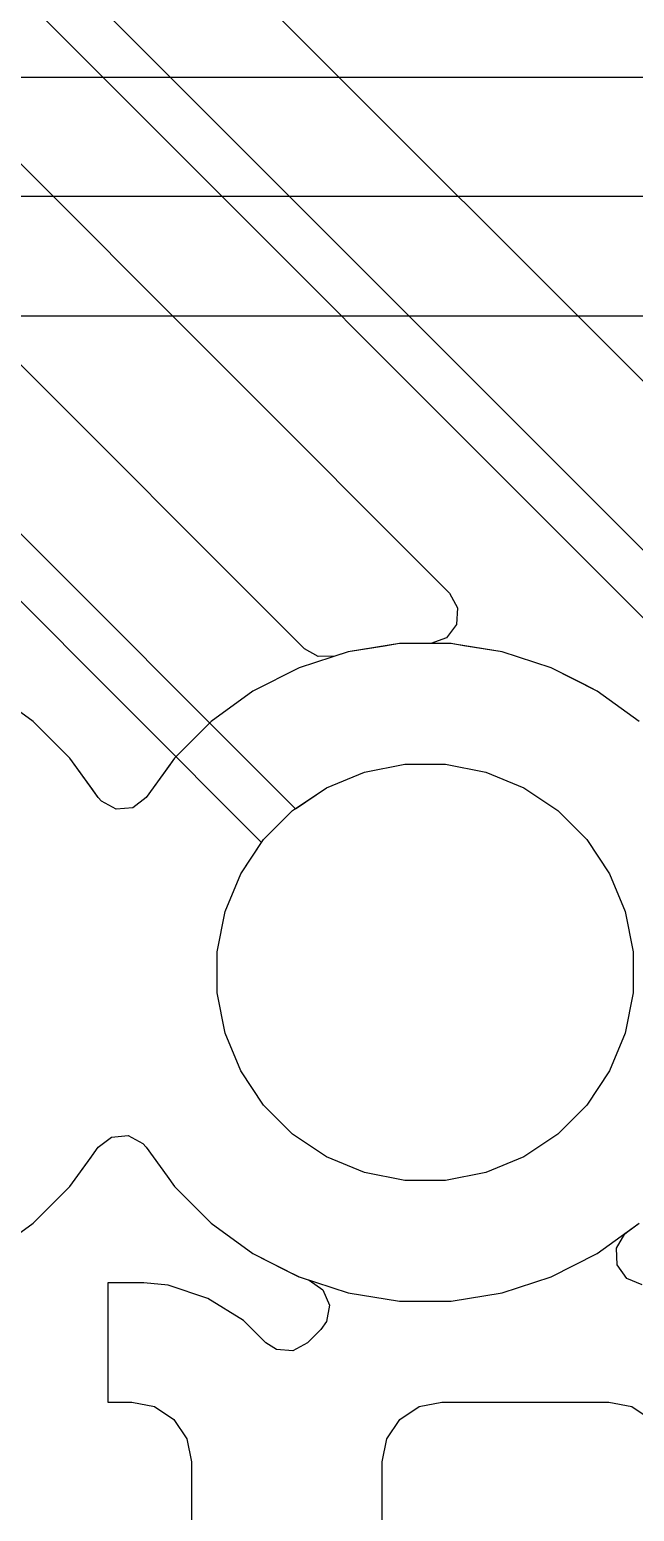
# Model space of a CAD drawing. Header units: inches. Extents: x 6.55 to 9.8, y -8.74 to -3.15.
# Drawn here: x 8.9733 to 9.0731, y -8.5928 to -8.3485 of the extents above; entities that cross this region are included whole.
import ezdxf

# ---------------------------------------------------------------- set-up
doc = ezdxf.new("R2010")
doc.units = ezdxf.units.IN
doc.header["$MEASUREMENT"] = 0
doc.layers.add('Edge.Cuts', color=254, linetype='CONTINUOUS', true_color=0xd0d2cd)

msp = doc.modelspace()

# ---------------------------------------------------------------- linework, layer by layer
at = {"layer": 'Edge.Cuts', "linetype": 'CONTINUOUS'}
for p, q in [((8.59257, -8.05236), (9.01717, -8.47695)), ((8.69281, -8.0526), (9.11717, -8.47695)), ((9.0116, -8.48252), (8.58585, -8.05678)), ((9.1116, -8.48252), (8.68609, -8.05701)), ((8.67464, -8.07343), (9.04261, -8.4414)), ((9.01869, -8.45061), (8.8041, -8.23602)), ((9.11869, -8.45061), (8.97206, -8.30398)), ((8.57638, -8.3563), (9.46021, -8.3563)), ((9.46429, -8.37598), (8.58045, -8.37598)), ((8.59064, -8.39569), (9.4672, -8.39569)), ((9.04261, -8.4414), (9.04393, -8.44381)), ((9.04393, -8.44381), (9.04373, -8.44656)), ((9.04373, -8.44656), (9.04208, -8.44876)), ((9.03432, -8.44973), (9.03151, -8.45018)), ((9.03432, -8.44973), (9.03189, -8.45012)), ((9.03432, -8.44973), (9.03263, -8.45)), ((9.03432, -8.44973), (9.03374, -8.44982)), ((9.04285, -8.44973), (9.03432, -8.44973)), ((9.04285, -8.44973), (9.03432, -8.44973)), ((9.04285, -8.44973), (9.03432, -8.44973)), ((9.03916, -8.44973), (9.03432, -8.44973)), ((9.03951, -8.44972), (9.03916, -8.44973)), ((9.04208, -8.44876), (9.03951, -8.44972)), ((9.04342, -8.44982), (9.04285, -8.44973)), ((9.04496, -8.45007), (9.04285, -8.44973)), ((9.04496, -8.45007), (9.04285, -8.44973)), ((9.02589, -8.45107), (9.01778, -8.4537)), ((9.02589, -8.45107), (9.01778, -8.4537)), ((9.02589, -8.45107), (9.01778, -8.4537)), ((9.0209, -8.45187), (9.01869, -8.45061)), ((9.02365, -8.4518), (9.0209, -8.45187)), ((9.02589, -8.45107), (9.02365, -8.4518)), ((9.03374, -8.44982), (9.02589, -8.45107)), ((9.03263, -8.45), (9.02589, -8.45107)), ((9.03189, -8.45012), (9.02589, -8.45107)), ((9.03151, -8.45018), (9.02589, -8.45107)), ((9.02589, -8.45107), (9.02589, -8.45107)), ((9.02589, -8.45107), (9.02589, -8.45107)), ((9.02589, -8.45107), (9.02589, -8.45107)), ((9.05128, -8.45107), (9.04342, -8.44982)), ((9.05128, -8.45107), (9.04496, -8.45007)), ((9.05128, -8.45107), (9.04496, -8.45007)), ((9.05939, -8.4537), (9.05128, -8.45107)), ((9.05939, -8.4537), (9.05128, -8.45107)), ((9.05939, -8.4537), (9.05128, -8.45107)), ((9.01778, -8.4537), (9.01017, -8.45758)), ((9.01778, -8.4537), (9.01017, -8.45758)), ((9.01778, -8.4537), (9.01017, -8.45758)), ((9.06699, -8.45758), (9.05939, -8.4537)), ((9.06699, -8.45758), (9.05939, -8.4537)), ((9.06487, -8.45649), (9.05939, -8.4537)), ((9.06699, -8.45758), (9.06487, -8.45649)), ((8.97389, -8.46259), (8.96699, -8.45758)), ((8.97389, -8.46259), (8.96699, -8.45758)), ((8.97389, -8.46259), (8.96699, -8.45758)), ((9.01017, -8.45758), (9.00327, -8.46259)), ((9.01017, -8.45758), (9.00327, -8.46259)), ((9.01017, -8.45758), (9.00327, -8.46259)), ((9.07389, -8.46259), (9.06699, -8.45758)), ((9.06699, -8.45758), (9.06699, -8.45758)), ((9.07389, -8.46259), (9.06699, -8.45758)), ((9.07389, -8.46259), (9.06699, -8.45758)), ((8.97993, -8.46862), (8.97389, -8.46259)), ((8.97993, -8.46862), (8.97389, -8.46259)), ((8.97993, -8.46862), (8.97389, -8.46259)), ((9.00327, -8.46259), (8.99724, -8.46862)), ((9.00327, -8.46259), (8.99724, -8.46862)), ((9.00327, -8.46259), (8.99724, -8.46862)), ((8.98351, -8.47356), (8.97993, -8.46862)), ((8.98373, -8.47386), (8.97993, -8.46862)), ((8.98373, -8.47386), (8.97993, -8.46862)), ((8.99724, -8.46862), (8.99442, -8.47251)), ((8.99724, -8.46862), (8.99442, -8.47251)), ((8.99724, -8.46862), (8.99646, -8.4697)), ((8.99724, -8.46862), (8.99724, -8.46862)), ((8.99724, -8.46862), (8.99724, -8.46862)), ((8.99724, -8.46862), (8.99724, -8.46862)), ((8.99724, -8.46862), (8.99724, -8.46862)), ((8.99724, -8.46862), (8.99724, -8.46862)), ((8.99724, -8.46862), (8.99724, -8.46862)), ((8.99646, -8.4697), (8.99253, -8.4751)), ((9.02232, -8.47351), (9.02857, -8.47092)), ((9.02232, -8.47351), (9.02857, -8.47092)), ((9.02232, -8.47351), (9.02857, -8.47092)), ((9.02232, -8.47351), (9.02857, -8.47092)), ((9.02857, -8.47092), (9.0352, -8.4696)), ((9.02857, -8.47092), (9.0352, -8.4696)), ((9.02857, -8.47092), (9.0352, -8.4696)), ((9.02857, -8.47092), (9.0352, -8.4696)), ((9.0352, -8.4696), (9.04196, -8.4696)), ((9.0352, -8.4696), (9.04196, -8.4696)), ((9.0352, -8.4696), (9.04196, -8.4696)), ((9.0352, -8.4696), (9.04196, -8.4696)), ((9.04196, -8.4696), (9.0486, -8.47092)), ((9.04196, -8.4696), (9.0486, -8.47092)), ((9.04196, -8.4696), (9.0486, -8.47092)), ((9.04196, -8.4696), (9.0486, -8.47092)), ((9.0486, -8.47092), (9.05485, -8.47351)), ((9.0486, -8.47092), (9.05485, -8.47351)), ((9.0486, -8.47092), (9.05485, -8.47351)), ((9.0486, -8.47092), (9.05485, -8.47351)), ((8.98463, -8.4751), (8.98351, -8.47356)), ((8.98463, -8.4751), (8.98373, -8.47386)), ((8.98463, -8.4751), (8.98373, -8.47386)), ((8.99442, -8.47251), (8.99253, -8.4751)), ((8.99442, -8.47251), (8.99253, -8.4751)), ((9.0167, -8.47727), (9.02232, -8.47351)), ((9.0167, -8.47727), (9.02232, -8.47351)), ((9.0167, -8.47727), (9.02232, -8.47351)), ((9.01717, -8.47695), (9.02232, -8.47351)), ((9.05485, -8.47351), (9.06047, -8.47727)), ((9.05485, -8.47351), (9.06047, -8.47727)), ((9.05485, -8.47351), (9.06047, -8.47727)), ((9.05485, -8.47351), (9.06047, -8.47727)), ((8.98518, -8.47573), (8.98463, -8.4751)), ((8.98518, -8.47573), (8.98463, -8.4751)), ((8.98518, -8.47573), (8.98463, -8.4751)), ((8.98761, -8.47702), (8.98518, -8.47573)), ((8.98761, -8.47702), (8.98518, -8.47573)), ((8.98761, -8.47702), (8.98518, -8.47573)), ((8.99253, -8.4751), (8.99035, -8.47678)), ((8.99253, -8.4751), (8.99035, -8.47678)), ((8.99253, -8.4751), (8.99035, -8.47678)), ((8.99035, -8.47678), (8.98761, -8.47702)), ((8.99035, -8.47678), (8.98761, -8.47702)), ((8.99035, -8.47678), (8.98761, -8.47702)), ((9.01191, -8.48205), (9.0167, -8.47727)), ((9.01191, -8.48205), (9.0167, -8.47727)), ((9.01191, -8.48205), (9.0167, -8.47727)), ((9.06047, -8.47727), (9.06525, -8.48205)), ((9.06047, -8.47727), (9.06525, -8.48205)), ((9.06047, -8.47727), (9.06525, -8.48205)), ((9.06047, -8.47727), (9.06525, -8.48205)), ((9.00816, -8.48767), (9.01191, -8.48205)), ((9.00816, -8.48767), (9.01191, -8.48205)), ((9.00816, -8.48767), (9.01191, -8.48205)), ((9.00816, -8.48767), (9.0116, -8.48252)), ((9.06525, -8.48205), (9.06901, -8.48767)), ((9.06525, -8.48205), (9.06901, -8.48767)), ((9.06525, -8.48205), (9.06901, -8.48767)), ((9.06525, -8.48205), (9.06901, -8.48767)), ((9.00557, -8.49392), (9.00816, -8.48767)), ((9.00557, -8.49392), (9.00816, -8.48767)), ((9.00557, -8.49392), (9.00816, -8.48767)), ((9.00557, -8.49392), (9.00816, -8.48767)), ((9.06901, -8.48767), (9.0716, -8.49392)), ((9.06901, -8.48767), (9.0716, -8.49392)), ((9.06901, -8.48767), (9.0716, -8.49392)), ((9.06901, -8.48767), (9.0716, -8.49392)), ((9.00425, -8.50056), (9.00557, -8.49392)), ((9.00425, -8.50056), (9.00557, -8.49392)), ((9.00425, -8.50056), (9.00557, -8.49392)), ((9.00425, -8.50056), (9.00557, -8.49392)), ((9.0716, -8.49392), (9.07292, -8.50056)), ((9.0716, -8.49392), (9.07292, -8.50056)), ((9.0716, -8.49392), (9.07292, -8.50056)), ((9.0716, -8.49392), (9.07292, -8.50056)), ((9.00425, -8.50732), (9.00425, -8.50056)), ((9.00425, -8.50732), (9.00425, -8.50056)), ((9.00425, -8.50732), (9.00425, -8.50056)), ((9.00425, -8.50732), (9.00425, -8.50056)), ((9.07292, -8.50056), (9.07292, -8.50732)), ((9.07292, -8.50056), (9.07292, -8.50732)), ((9.07292, -8.50056), (9.07292, -8.50732)), ((9.07292, -8.50056), (9.07292, -8.50732)), ((9.00557, -8.51395), (9.00425, -8.50732)), ((9.00557, -8.51395), (9.00425, -8.50732)), ((9.00557, -8.51395), (9.00425, -8.50732)), ((9.00557, -8.51395), (9.00425, -8.50732)), ((9.07292, -8.50732), (9.0716, -8.51395)), ((9.07292, -8.50732), (9.0716, -8.51395)), ((9.07292, -8.50732), (9.0716, -8.51395)), ((9.07292, -8.50732), (9.0716, -8.51395)), ((9.00816, -8.5202), (9.00557, -8.51395)), ((9.00816, -8.5202), (9.00557, -8.51395)), ((9.00816, -8.5202), (9.00557, -8.51395)), ((9.00816, -8.5202), (9.00557, -8.51395)), ((9.0716, -8.51395), (9.06901, -8.5202)), ((9.0716, -8.51395), (9.06901, -8.5202)), ((9.0716, -8.51395), (9.06901, -8.5202)), ((9.0716, -8.51395), (9.06901, -8.5202)), ((9.01191, -8.52582), (9.00816, -8.5202)), ((9.01191, -8.52582), (9.00816, -8.5202)), ((9.01191, -8.52582), (9.00816, -8.5202)), ((9.01191, -8.52582), (9.00816, -8.5202)), ((9.06901, -8.5202), (9.06525, -8.52582)), ((9.06901, -8.5202), (9.06525, -8.52582)), ((9.06901, -8.5202), (9.06525, -8.52582)), ((9.06901, -8.5202), (9.06525, -8.52582)), ((9.0167, -8.53061), (9.01191, -8.52582)), ((9.0167, -8.53061), (9.01191, -8.52582)), ((9.0167, -8.53061), (9.01191, -8.52582)), ((9.0167, -8.53061), (9.01191, -8.52582)), ((9.06525, -8.52582), (9.06047, -8.53061)), ((9.06525, -8.52582), (9.06047, -8.53061)), ((9.06525, -8.52582), (9.06047, -8.53061)), ((9.06525, -8.52582), (9.06047, -8.53061)), ((8.98328, -8.53463), (8.98463, -8.53277)), ((8.98328, -8.53463), (8.98463, -8.53277)), ((8.98328, -8.53463), (8.98463, -8.53277)), ((8.98344, -8.53441), (8.98463, -8.53277)), ((8.98463, -8.53277), (8.98681, -8.53109)), ((8.98463, -8.53277), (8.98681, -8.53109)), ((8.98463, -8.53277), (8.98681, -8.53109)), ((8.98463, -8.53277), (8.98681, -8.53109)), ((8.98681, -8.53109), (8.98955, -8.53086)), ((8.98681, -8.53109), (8.98955, -8.53086)), ((8.98681, -8.53109), (8.98955, -8.53086)), ((8.98681, -8.53109), (8.98955, -8.53086)), ((8.98955, -8.53086), (8.99199, -8.53214)), ((8.98955, -8.53086), (8.99199, -8.53214)), ((8.98955, -8.53086), (8.99199, -8.53214)), ((8.98955, -8.53086), (8.99199, -8.53214)), ((8.99199, -8.53214), (8.99253, -8.53277)), ((8.99199, -8.53214), (8.99253, -8.53277)), ((8.99199, -8.53214), (8.99253, -8.53277)), ((8.99199, -8.53214), (8.99253, -8.53277)), ((8.99253, -8.53277), (8.996, -8.53755)), ((8.99253, -8.53277), (8.996, -8.53755)), ((8.99253, -8.53277), (8.996, -8.53755)), ((8.99253, -8.53277), (8.996, -8.53755)), ((9.02232, -8.53436), (9.0167, -8.53061)), ((9.02232, -8.53436), (9.0167, -8.53061)), ((9.02232, -8.53436), (9.0167, -8.53061)), ((9.02232, -8.53436), (9.0167, -8.53061)), ((9.06047, -8.53061), (9.05485, -8.53436)), ((9.06047, -8.53061), (9.05485, -8.53436)), ((9.06047, -8.53061), (9.05485, -8.53436)), ((9.06047, -8.53061), (9.05485, -8.53436)), ((8.97993, -8.53925), (8.98344, -8.53441)), ((8.97993, -8.53925), (8.98328, -8.53463)), ((8.97993, -8.53925), (8.98328, -8.53463)), ((8.97993, -8.53925), (8.98328, -8.53463)), ((9.02857, -8.53695), (9.02232, -8.53436)), ((9.02857, -8.53695), (9.02232, -8.53436)), ((9.02857, -8.53695), (9.02232, -8.53436)), ((9.02857, -8.53695), (9.02232, -8.53436)), ((9.05485, -8.53436), (9.0486, -8.53695)), ((9.05485, -8.53436), (9.0486, -8.53695)), ((9.05485, -8.53436), (9.0486, -8.53695)), ((9.05485, -8.53436), (9.0486, -8.53695)), ((8.996, -8.53755), (8.99724, -8.53925)), ((8.996, -8.53755), (8.99724, -8.53925)), ((8.996, -8.53755), (8.99724, -8.53925)), ((8.996, -8.53755), (8.99724, -8.53925)), ((9.0352, -8.53827), (9.02857, -8.53695)), ((9.0352, -8.53827), (9.02857, -8.53695)), ((9.0352, -8.53827), (9.02857, -8.53695)), ((9.0352, -8.53827), (9.02857, -8.53695)), ((9.0486, -8.53695), (9.04196, -8.53827)), ((9.0486, -8.53695), (9.04196, -8.53827)), ((9.0486, -8.53695), (9.04196, -8.53827)), ((9.0486, -8.53695), (9.04196, -8.53827)), ((8.97389, -8.54528), (8.97993, -8.53925)), ((8.97389, -8.54528), (8.97993, -8.53925)), ((8.97389, -8.54528), (8.97993, -8.53925)), ((8.97389, -8.54528), (8.97993, -8.53925)), ((8.99724, -8.53925), (9.00327, -8.54528)), ((8.99724, -8.53925), (9.00327, -8.54528)), ((8.99724, -8.53925), (9.00327, -8.54528)), ((8.99724, -8.53925), (9.00327, -8.54528)), ((9.04196, -8.53827), (9.0352, -8.53827)), ((9.04196, -8.53827), (9.0352, -8.53827)), ((9.04196, -8.53827), (9.0352, -8.53827)), ((9.04196, -8.53827), (9.0352, -8.53827)), ((8.96699, -8.5503), (8.97389, -8.54528)), ((8.96699, -8.5503), (8.97389, -8.54528)), ((8.96699, -8.5503), (8.97389, -8.54528)), ((8.97043, -8.5478), (8.97389, -8.54528)), ((9.00327, -8.54528), (9.01017, -8.5503)), ((9.00327, -8.54528), (9.01017, -8.5503)), ((9.00327, -8.54528), (9.01017, -8.5503)), ((9.00327, -8.54528), (9.01017, -8.5503)), ((9.06699, -8.5503), (9.07389, -8.54528)), ((9.06699, -8.5503), (9.07389, -8.54528)), ((9.06699, -8.5503), (9.07389, -8.54528)), ((9.07014, -8.54942), (9.07153, -8.54705)), ((9.07153, -8.54705), (9.07201, -8.54665)), ((9.07201, -8.54665), (9.07389, -8.54528)), ((9.07026, -8.55217), (9.07014, -8.54942)), ((9.01017, -8.5503), (9.01542, -8.55297)), ((9.01017, -8.5503), (9.01774, -8.55415)), ((9.01017, -8.5503), (9.01774, -8.55415)), ((9.01017, -8.5503), (9.01774, -8.55415)), ((9.05939, -8.55417), (9.06699, -8.5503)), ((9.05939, -8.55417), (9.06699, -8.5503)), ((9.05939, -8.55417), (9.06699, -8.5503)), ((9.07184, -8.55442), (9.07026, -8.55217)), ((9.01542, -8.55297), (9.01778, -8.55417)), ((9.01774, -8.55415), (9.01778, -8.55417)), ((9.01774, -8.55415), (9.01778, -8.55417)), ((9.01774, -8.55415), (9.01778, -8.55417)), ((9.01778, -8.55417), (9.01945, -8.55471)), ((9.01778, -8.55417), (9.02589, -8.55681)), ((9.01778, -8.55417), (9.02589, -8.55681)), ((9.01778, -8.55417), (9.02589, -8.55681)), ((9.01945, -8.55471), (9.02172, -8.55627)), ((9.05128, -8.55681), (9.05939, -8.55417)), ((9.05128, -8.55681), (9.05939, -8.55417)), ((9.05128, -8.55681), (9.05939, -8.55417)), ((9.05939, -8.55417), (9.05939, -8.55417)), ((9.05939, -8.55417), (9.05939, -8.55417)), ((9.05939, -8.55417), (9.05939, -8.55417)), ((9.05939, -8.55417), (9.05939, -8.55417)), ((9.05939, -8.55417), (9.05939, -8.55417)), ((9.05939, -8.55417), (9.05939, -8.55417)), ((9.07438, -8.55546), (9.07184, -8.55442)), ((8.99213, -8.55512), (8.98622, -8.55512)), ((8.98622, -8.55512), (8.98622, -8.5748)), ((8.99617, -8.55553), (8.99213, -8.55512)), ((9.00272, -8.5577), (8.99617, -8.55553)), ((8.99617, -8.55553), (8.99617, -8.55553)), ((9.02172, -8.55627), (9.02279, -8.5588)), ((9.02589, -8.55681), (9.02589, -8.55681)), ((9.02589, -8.55681), (9.02589, -8.55681)), ((9.02589, -8.55681), (9.03432, -8.55814)), ((9.02589, -8.55681), (9.02589, -8.55681)), ((9.02589, -8.55681), (9.02589, -8.55681)), ((9.02589, -8.55681), (9.03432, -8.55814)), ((9.02589, -8.55681), (9.02589, -8.55681)), ((9.02589, -8.55681), (9.02589, -8.55681)), ((9.02589, -8.55681), (9.03432, -8.55814)), ((9.04285, -8.55814), (9.05128, -8.55681)), ((9.04285, -8.55814), (9.05128, -8.55681)), ((9.04285, -8.55814), (9.05128, -8.55681)), ((9.05128, -8.55681), (9.05128, -8.55681)), ((9.05128, -8.55681), (9.05128, -8.55681)), ((9.05128, -8.55681), (9.05128, -8.55681)), ((9.05128, -8.55681), (9.05128, -8.55681)), ((9.05128, -8.55681), (9.05128, -8.55681)), ((9.05128, -8.55681), (9.05128, -8.55681)), ((9.0086, -8.56133), (9.00272, -8.5577)), ((9.00272, -8.5577), (9.00272, -8.5577)), ((9.02279, -8.5588), (9.02232, -8.56151)), ((9.03432, -8.55814), (9.03432, -8.55814)), ((9.03432, -8.55814), (9.04285, -8.55814)), ((9.03432, -8.55814), (9.03432, -8.55814)), ((9.03432, -8.55814), (9.04285, -8.55814)), ((9.03432, -8.55814), (9.03432, -8.55814)), ((9.03432, -8.55814), (9.04285, -8.55814)), ((9.04285, -8.55814), (9.04285, -8.55814)), ((9.04285, -8.55814), (9.04285, -8.55814)), ((9.04285, -8.55814), (9.04285, -8.55814)), ((9.01228, -8.56501), (9.0086, -8.56133)), ((9.02232, -8.56151), (9.02139, -8.56281)), ((9.02139, -8.56281), (9.01919, -8.56501)), ((9.01403, -8.56613), (9.01228, -8.56501)), ((9.01677, -8.56633), (9.01403, -8.56613)), ((9.01919, -8.56501), (9.01677, -8.56633)), ((8.98622, -8.5748), (8.99016, -8.5748)), ((8.99016, -8.5748), (8.99392, -8.57555)), ((8.99392, -8.57555), (8.99712, -8.57769)), ((9.03438, -8.57769), (9.03757, -8.57555)), ((9.03757, -8.57555), (9.04134, -8.5748)), ((9.04134, -8.5748), (9.0689, -8.5748)), ((9.0689, -8.5748), (9.07266, -8.57555)), ((9.07266, -8.57555), (9.07586, -8.57769)), ((8.99712, -8.57769), (8.99925, -8.58088)), ((9.03225, -8.58088), (9.03438, -8.57769)), ((8.99925, -8.58088), (9, -8.58465)), ((9.0315, -8.58465), (9.03225, -8.58088)), ((9, -8.58465), (9, -8.62008)), ((9.0315, -8.62008), (9.0315, -8.58465))]:
    msp.add_line(p, q, dxfattribs=at)

doc.saveas('drawing.dxf')
